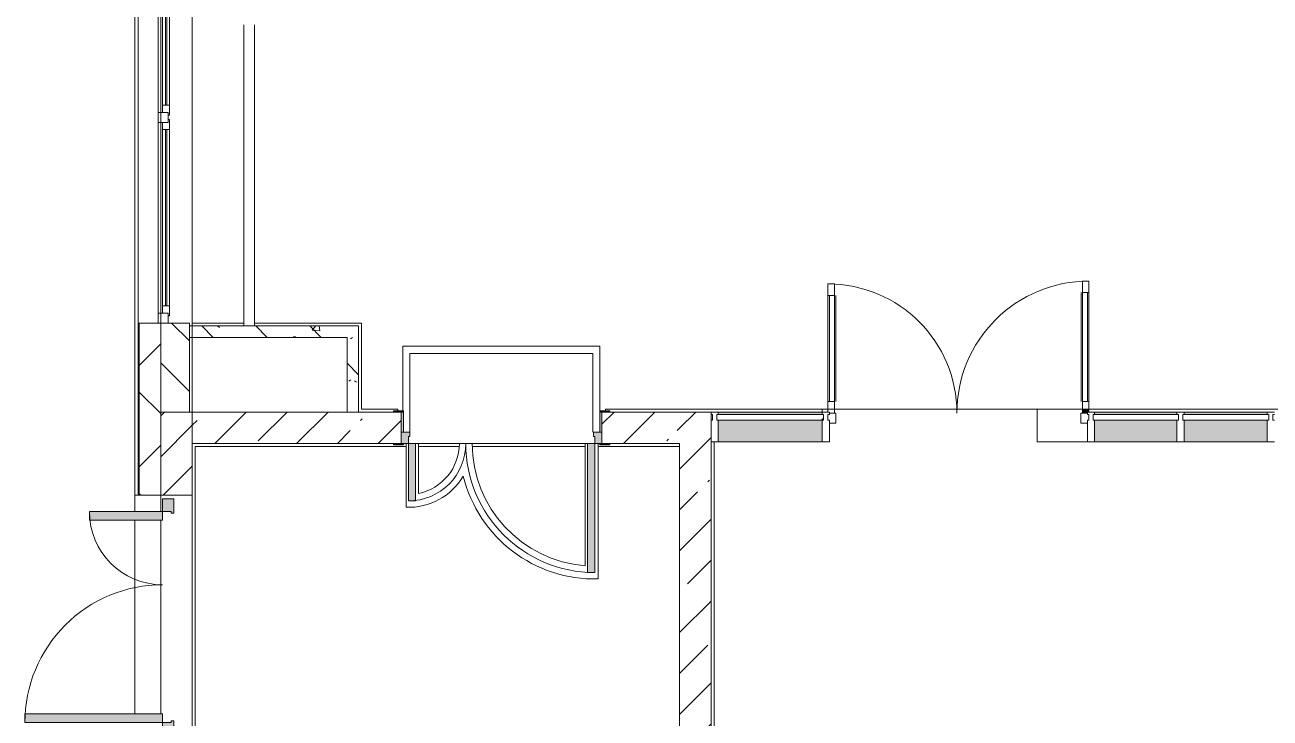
# Model space of a CAD drawing. Header units: millimetres. Extents: x 81610 to 276841, y -8553 to 29000.
# Drawn here: x 148773 to 157461, y 5765 to 10600 of the extents above; entities that cross this region are included whole.
import ezdxf

# ---------------------------------------------------------------- set-up
doc = ezdxf.new("R2010")
doc.units = ezdxf.units.MM
for name, color, linetype, lineweight, true_color in [('A-DETL-GENF-3', 7, 'Continuous', 5, 0xaaaaaa), ('A-DETL-GENF-4', 7, 'Continuous', 5, 0xe2e2e2), ('A-DOOR-3', 7, 'Continuous', 5, 0xe2e2e2), ('A-DOOR-4', 7, 'Continuous', 5, 0xaaaaaa), ('A-DOOR-FRAM-2', 7, 'Continuous', 5, 0xe2e2e2), ('A-DOOR-FRAM-3', 7, 'Continuous', 5, 0xaaaaaa), ('A-FLOR-2', 7, 'Continuous', 5, 0xaaaaaa), ('A-GLAZ-CWMG-3', 7, 'Continuous', 5, 0x383e42), ('I-WALL-6', 7, 'Continuous', 5, 0x787878)]:
    doc.layers.add(name, color=color, linetype=linetype, lineweight=lineweight, true_color=true_color)
for name, color, linetype, lineweight in [('A-GLAZ-3', 7, 'Continuous', 5), ('A-GLAZ-CURT-2', 7, 'Continuous', 5), ('A-GLAZ-CWMG-2', 7, 'Continuous', 5), ('A-WALL', 7, 'Continuous', 9), ('A-WALL-5', 7, 'Continuous', 5), ('I-WALL-4', 7, 'Continuous', 5), ('Оси', 7, 'Continuous', 9)]:
    doc.layers.add(name, color=color, linetype=linetype, lineweight=lineweight)
pattern_1 = [(45, (149830.96, 0), (-285.123, 285.123), []), (45, (150116.1, 0), (-285.123, 285.123), [504.031, -100.806, 16.764, -84.042])]
pattern_2 = [(135, (149830.96, 0), (-377.17, -377.17), [533.4, -88.9, 17.78, -88.9]), (135, (149830.96, 376.94), (-377.17, -377.17), []), (50, (149830.96, 0), (637.645, -55.787), [66.675, -733.425]), (355, (149830.96, 0), (-123.35, 668.7), [53.34, -586.74]), (100.451, (149884.1, -4.65), (514.3, 612.91), [56.665, -623.315]), (46.184, (149830.96, 177.8), (948.78, -147.15), [100.01, -1100.14]), (96.636, (149910, 165.5), (830.91, 866), [85, -934.97]), (351.184, (149831, 177.8), (830.92, 865.99), [80.01, -880.11]), (21, (149919.86, 133.35), (530.65, -357.928), [66.675, -733.425]), (326, (149919.86, 133.35), (216.31, 644.66), [53.34, -586.74]), (71.451, (149964.1, 103.5), (746.96, 286.724), [56.665, -623.315]), (37.5, (149830.96, 0), (10.8105, 295.9426), [16.764, -562.864, 16.764, -578.866, -588.962]), (37.5, (149830.96, 0), (10.8105, 295.9426), [-1175.258, 16.764, -572.198]), (7.5, (149830.96, 0), (233.869, 350.632), [16.764, -322.834, 16.764, -549.529, -224.472]), (7.5, (149830.96, 0), (233.869, 350.632), [-905.89, 16.764, -207.708]), (327.5, (149632.7, 0), (474.568, -20.051), [16.764, -205.486, 16.764, -676.656, -920.115]), (327.5, (149632.7, 0), (474.568, -20.051), [-915.67, 16.764, -903.35]), (317.5, (149543.8, 0), (518.452, 88.993), [16.764, -272.16, 16.764, -443.738, -653.415]), (317.5, (149543.8, 0), (518.452, 88.993), [-749.427, 16.764, -636.65])]

# ---------------------------------------------------------------- blocks, each defined once
blk = doc.blocks.new('120_Окно_СКБ_2Ст - 120_Окно_СКБ_2Ст 2300х2500 _мал створка справа_-22272277-1_11_3_птичка')
at = {"layer": 'A-GLAZ-3'}
for p, q in [((-1150, -127), (-1150, -57)), ((-1150, -57), (-1080, -57)), ((1150, -57), (-1150, -57)), ((-1080, -57), (-1080, -127)), ((250, -127), (250, -57)), ((250, -57), (320, -57)), ((320, -57), (320, -127)), ((1080, -127), (1080, -57)), ((1080, -57), (1150, -57)), ((1150, -57), (1150, -127)), ((-1080, -127), (-1150, -127)), ((-1150, -127), (-1100, -127)), ((-1080, -127), (-1100, -127)), ((-1100, -127), (-1100, -137)), ((-1100, -137), (270, -137)), ((270, -137), (-1100, -137)), ((250, -87), (-1080, -87)), ((-1080, -87), (-1080, -127)), ((-1030, -137), (-1030, -87)), ((-1030, -107), (200, -107)), ((200, -117), (-1030, -117)), ((200, -137), (200, -87)), ((250, -127), (250, -87)), ((320, -127), (250, -127)), ((270, -127), (250, -127)), ((270, -127), (300, -127)), ((270, -137), (270, -127)), ((320, -127), (300, -127)), ((300, -127), (300, -137)), ((300, -137), (1100, -137)), ((1100, -137), (300, -137)), ((1080, -87), (320, -87)), ((320, -87), (320, -127)), ((370, -137), (370, -87)), ((370, -107), (1030, -107)), ((1030, -117), (370, -117)), ((1030, -137), (1030, -87)), ((1080, -127), (1080, -87)), ((1150, -127), (1080, -127)), ((1100, -127), (1080, -127)), ((1100, -127), (1150, -127)), ((1100, -137), (1100, -127))]:
    blk.add_line(p, q, dxfattribs=at)
blk = doc.blocks.new('110_Дверь_СКБ_2Ст - Д-1 Лестничная клетка EIS60-24280000-1_11_3_птичка')
at = {"layer": 'A-DOOR-3'}
for points in [[(-587.5, 1010), (-637.5, 1010), (-637.5, 110), (-587.5, 110), (-587.5, 979.5)], [(662.5, 510), (612.5, 510), (612.5, 110), (662.5, 110), (662.5, 245.4)], [(697.5, 30), (702.2, -110), (712.5, -110), (712.5, 30), (702, 30)]]:
    blk.add_hatch(color=256, dxfattribs=at).paths.add_polyline_path(points)
h = blk.add_hatch(color=256, dxfattribs=at)
h.paths.add_polyline_path([(-660.8, 110), (-687.5, 105.9), (-683.4, 30), (-627.5, 31.7), (-627.5, 60), (-637.5, 60), (-637.5, 110)])
h.paths.add_polyline_path([(712.5, 110), (662.5, 109.3), (657.3, 60), (652.5, 60), (652.5, 30), (712.5, 31.7), (712.5, 109.3)])
at = {"layer": 'A-DOOR-FRAM-2'}
for points in [[(-672.5, 118), (-742.5, 118), (-742.5, 110), (-672.5, 110), (-672.5, 116.1)], [(767.5, 118), (697.5, 118), (697.5, 110), (767.5, 110)], [(-672.5, 30), (-687.5, 30), (-687.5, -110), (-672.5, -110), (-672.5, 24.8)], [(-742.5, -110), (-742.5, -118), (-672.5, -118), (-673.1, -110), (-712.5, -110)], [(702.2, -110), (697.5, -110), (702.2, -118), (767.5, -118), (767.5, -110), (712.5, -110)]]:
    blk.add_hatch(color=256, dxfattribs=at).paths.add_polyline_path(points)
at = {"layer": 'A-DOOR-4'}
for p, q in [((-637.5, 1010), (-637.5, 110)), ((-587.5, 1010), (-637.5, 1010)), ((-587.5, 110), (-587.5, 1010)), ((662.5, 510), (612.5, 510)), ((612.5, 510), (612.5, 110)), ((662.5, 110), (662.5, 510)), ((-637.5, 110), (-587.5, 110)), ((612.5, 110), (662.5, 110))]:
    blk.add_line(p, q, dxfattribs=at)
for centre, radius, start, end in [((-637.5, 110), 900, 0, 90), ((662.5, 110), 400, 90, 180)]:
    blk.add_arc(centre, radius, start, end, dxfattribs=at)
at = {"layer": 'A-DOOR-FRAM-3'}
for p, q in [((-672.5, 118), (-742.5, 118)), ((-742.5, 118), (-742.5, 110)), ((-742.5, 110), (-672.5, 110)), ((-637.5, 110), (-687.5, 110)), ((-687.5, 110), (-687.5, 30)), ((-672.5, 110), (-672.5, 118)), ((-637.5, 60), (-637.5, 110)), ((662.5, 110), (662.5, 60)), ((712.5, 110), (662.5, 110)), ((767.5, 118), (697.5, 118)), ((697.5, 118), (697.5, 110)), ((697.5, 110), (767.5, 110)), ((712.5, 30), (712.5, 110)), ((767.5, 110), (767.5, 118)), ((-687.5, 30), (-627.5, 30)), ((-672.5, 30), (-687.5, 30)), ((-687.5, 30), (-687.5, -110)), ((-672.5, -110), (-672.5, 30)), ((-627.5, 60), (-637.5, 60)), ((-627.5, 30), (-627.5, 60)), ((662.5, 60), (652.5, 60)), ((652.5, 60), (652.5, 30)), ((652.5, 30), (712.5, 30)), ((712.5, 30), (697.5, 30)), ((697.5, 30), (697.5, -110)), ((712.5, -110), (712.5, 30)), ((-672.5, -110), (-742.5, -110)), ((-742.5, -110), (-742.5, -118)), ((-742.5, -118), (-672.5, -118)), ((-687.5, -110), (-672.5, -110)), ((-672.5, -118), (-672.5, -110)), ((697.5, -110), (712.5, -110)), ((767.5, -110), (697.5, -110)), ((697.5, -110), (697.5, -118)), ((697.5, -118), (767.5, -118)), ((767.5, -118), (767.5, -110))]:
    blk.add_line(p, q, dxfattribs=at)
blk = doc.blocks.new('110_Дверь_СКБ_2Ст_Наружная - ДН-1_л__ Двухстворчатая 1350 х3200 _ЛК_ в свету с верхним остеклением 2-22796854-1_11_3_птичка')
at = {"layer": 'A-DOOR-3'}
for points in [[(-715.5, 101), (-715.5, -91), (-655.5, -91), (-655.5, 869), (-715.5, 869)], [(694.5, -79), (694.5, -91), (754.5, -91), (754.5, 419), (694.5, 419), (694.5, -12.6)]]:
    blk.add_hatch(color=256, dxfattribs=at).paths.add_polyline_path(points)
h = blk.add_hatch(color=256, dxfattribs=at)
h.paths.add_polyline_path([(-805.5, -171), (-705.5, -171), (-705.5, -151), (-715.5, -151), (-715.5, -91), (-805.5, -91)])
h.paths.add_polyline_path([(744.5, -171), (844.5, -171), (844.5, -91), (754.5, -91), (754.5, -151), (744.5, -151)])
at = {"layer": 'A-DOOR-4'}
for p, q in [((-715.5, 869), (-715.5, -91)), ((-655.5, 869), (-715.5, 869)), ((-655.5, -91), (-655.5, 869)), ((754.5, 419), (694.5, 419)), ((694.5, 419), (694.5, -91)), ((754.5, -91), (754.5, 419)), ((-715.5, -91), (-655.5, -91)), ((694.5, -91), (754.5, -91))]:
    blk.add_line(p, q, dxfattribs=at)
for centre, radius, start, end in [((-715.5, -91), 960, 0, 90), ((754.5, -91), 510, 90, 180)]:
    blk.add_arc(centre, radius, start, end, dxfattribs=at)
at = {"layer": 'A-DOOR-FRAM-3'}
for p, q in [((-715.5, -91), (-805.5, -91)), ((-805.5, -91), (-805.5, -171)), ((-805.5, -171), (-705.5, -171)), ((-715.5, -151), (-715.5, -91)), ((-705.5, -151), (-715.5, -151)), ((-705.5, -171), (-705.5, -151)), ((754.5, -151), (744.5, -151)), ((744.5, -151), (744.5, -171)), ((744.5, -171), (844.5, -171)), ((754.5, -91), (754.5, -151)), ((844.5, -91), (754.5, -91)), ((844.5, -171), (844.5, -91))]:
    blk.add_line(p, q, dxfattribs=at)
blk = doc.blocks.new('Системная панель - Стекло - 40мм-31924845-1_11_3_птичка')
at = {"layer": 'A-GLAZ-CURT-2'}
for p, q in [((300, 40), (-300, 40)), ((-300, 40), (-300, 0)), ((-300, 0), (300, 0)), ((300, 0), (300, 40))]:
    blk.add_line(p, q, dxfattribs=at)
blk = doc.blocks.new('Прямоугольный импост - Импост структурный с накладкой - 190мм-31923628-1_11_3_птичка')
at = {"layer": 'A-GLAZ-CWMG-3'}
for points in [[(7030, 7883), (7610, 7883), (7610, 7900), (7030, 7900)], [(7610, 7693), (7610, 7843), (7030, 7843), (7030, 7693), (7312, 7693)]]:
    blk.add_hatch(color=256, dxfattribs=at).paths.add_polyline_path(points)
at = {"layer": 'A-GLAZ-CWMG-2'}
for p, q in [((7030, 7900), (7610, 7900)), ((7030, 7693), (7610, 7693))]:
    blk.add_line(p, q, dxfattribs=at)
blk = doc.blocks.new('Прямоугольный импост - Импост структурный с накладкой - 190мм-31924846-1_11_3_птичка')
at = {"layer": 'A-GLAZ-CWMG-2'}
for p, q in [((-50, 0), (-50, 17)), ((-50, 17), (0, 17)), ((-40, 0), (-50, 0)), ((-40, -40), (-40, 0)), ((0, 0), (-10, 0)), ((-10, 0), (-10, -40)), ((0, 17), (0, 0)), ((-50, -190), (-50, -40)), ((-50, -40), (-40, -40)), ((-10, -40), (0, -40)), ((0, -40), (0, -190)), ((0, -190), (-50, -190))]:
    blk.add_line(p, q, dxfattribs=at)
blk = doc.blocks.new('Прямоугольный импост - Импост структурный с накладкой - 190мм-31924841-1_11_3_птичка')
at = {"layer": 'A-GLAZ-CWMG-2'}
for p, q in [((-25, 0), (-25, 17)), ((-25, 17), (25, 17)), ((-15, 0), (-25, 0)), ((-15, -40), (-15, 0)), ((25, 0), (15, 0)), ((15, 0), (15, -40)), ((25, 17), (25, 0)), ((-25, -190), (-25, -40)), ((-25, -40), (-15, -40)), ((15, -40), (25, -40)), ((25, -40), (25, -190)), ((25, -190), (-25, -190))]:
    blk.add_line(p, q, dxfattribs=at)
blk = doc.blocks.new('Прямоугольный импост - Импост структурный с накладкой - 190мм-32633541-1_11_3_птичка')
at = {"layer": 'A-GLAZ-CWMG-2'}
for p, q in [((0, 17), (-50, 17)), ((-50, 17), (-50, 0)), ((-50, 0), (-40, 0)), ((-40, 0), (-40, -40)), ((-10, -40), (-10, 0)), ((-10, 0), (0, 0)), ((-40, -40), (-50, -40)), ((-50, -40), (-50, -190)), ((0, -40), (-10, -40)), ((-50, -190), (0, -190))]:
    blk.add_line(p, q, dxfattribs=at)
blk = doc.blocks.new('Системная панель - Стекло - 40мм-31924851-1_11_3_птичка')
at = {"layer": 'A-GLAZ-CURT-2'}
for p, q in [((297.5, 40), (-297.5, 40)), ((-297.5, 40), (-297.5, 0)), ((-297.5, 0), (297.5, 0)), ((297.5, 0), (297.5, 40))]:
    blk.add_line(p, q, dxfattribs=at)
blk = doc.blocks.new('Дверь_Витражная_остекление_ - ДВН_CОШ в витраже В-6-31924853-1_11_3_птичка')
at = {"layer": 'A-DETL-GENF-4'}
blk.add_hatch(color=256, dxfattribs=at).paths.add_polyline_path([(-900, -10), (-900, -17), (-910, -17), (-910, -37), (-865, -37), (-865, -10)])
at = {"layer": 'A-DETL-GENF-3'}
for p, q in [((-900, 60), (-855, 60)), ((-855, 60), (-855, -10)), ((900, 60), (855, 60)), ((855, 60), (855, -10)), ((-910, -930), (-910, -17)), ((-910, -17), (-910, -930)), ((-865, -10), (-900, -10)), ((-865, -10), (-900, -10)), ((-855, -10), (-900, -10)), ((-865, -930), (-865, -10)), ((-865, -930), (-865, -10)), ((855, -10), (900, -10)), ((865, -10), (900, -10)), ((865, -910), (865, -10)), ((865, -10), (865, -910)), ((900, -10), (865, -10)), ((910, -910), (910, -17)), ((910, -910), (910, -17)), ((-910, -90), (-865, -90)), ((-900, -850), (-900, -90)), ((-856, -850), (-856, -90)), ((856, -830), (856, -90)), ((910, -90), (865, -90)), ((900, -830), (900, -90)), ((-910, -850), (-865, -850)), ((910, -830), (865, -830)), ((-910, -930), (-865, -930)), ((-910, -930), (-865, -930)), ((910, -910), (865, -910)), ((865, -910), (910, -910))]:
    blk.add_line(p, q, dxfattribs=at)
at = {"layer": 'A-DOOR-4'}
for p, q in [((-910, -930), (-910, -17)), ((910, -910), (910, -17))]:
    blk.add_line(p, q, dxfattribs=at)
for centre, radius, start, end in [((-910, -10), 920, 270, 0), ((910, -10), 900, 180, 270)]:
    blk.add_arc(centre, radius, start, end, dxfattribs=at)
blk = doc.blocks.new('Системная панель - Стекло - 40мм-31924990-1_11_3_птичка')
at = {"layer": 'A-GLAZ-CURT-2'}
h = blk.add_hatch(dxfattribs=at)
h.set_pattern_fill('FP_180', color=256, style=0, pattern_type=2)
h.set_pattern_definition([(225, (4642.5, 7383), (1414.2, -1414.2), [1000, -3000]), (225, (5642.5, 7883), (1414.2, -1414.2), [3000, -1000]), (225, (3642.5, 8383), (1414.2, -1414.2), [1000, -3000])])
h.paths.add_polyline_path([(-362.5, 40), (-372.5, 40), (-372.5, 0), (372.5, 0), (372.5, 40), (331.6, 40)])
for p, q in [((372.5, 40), (-372.5, 40)), ((-372.5, 40), (-372.5, 0)), ((-372.5, 0), (372.5, 0)), ((372.5, 0), (372.5, 40))]:
    blk.add_line(p, q, dxfattribs=at)
blk = doc.blocks.new('Прямоугольный импост - Импост структурный с накладкой - 190мм-23800918-1_11_3_птичка')
at = {"layer": 'A-GLAZ-CWMG-3'}
for points in [[(3812.3, 7883), (4505, 7883), (4505, 7900), (3780, 7900), (3780, 7883)], [(3805.6, 7693), (4505, 7693), (4505, 7843), (3780, 7843), (3780, 7693)]]:
    blk.add_hatch(color=256, dxfattribs=at).paths.add_polyline_path(points)
at = {"layer": 'A-GLAZ-CWMG-2'}
for p, q in [((3780, 7900), (4505, 7900)), ((3780, 7693), (4505, 7693))]:
    blk.add_line(p, q, dxfattribs=at)
blk = doc.blocks.new('Прямоугольный импост - Импост структурный с накладкой - 190мм-31923825-1_11_3_птичка')
at = {"layer": 'A-GLAZ-CWMG-3'}
for points in [[(6980, 7883), (6980, 7900), (6405, 7900), (6405, 7883)], [(6980, 7693), (6980, 7843), (6405, 7843), (6405, 7693)]]:
    blk.add_hatch(color=256, dxfattribs=at).paths.add_polyline_path(points)
at = {"layer": 'A-GLAZ-CWMG-2'}
for p, q in [((6405, 7900), (6980, 7900)), ((6405, 7693), (6980, 7693))]:
    blk.add_line(p, q, dxfattribs=at)
blk = doc.blocks.new('Прямоугольный импост - Импост структурный с накладкой - 190мм-31924844-1_11_3_птичка')
at = {"layer": 'A-GLAZ-CWMG-2'}
for p, q in [((-25, 0), (-25, 17)), ((-25, 17), (25, 17)), ((-15, 0), (-25, 0)), ((-15, -40), (-15, 0)), ((25, 0), (15, 0)), ((15, 0), (15, -40)), ((25, 17), (25, 0)), ((-25, -190), (-25, -40)), ((-25, -40), (-15, -40)), ((15, -40), (25, -40)), ((25, -40), (25, -190)), ((25, -190), (-25, -190))]:
    blk.add_line(p, q, dxfattribs=at)
blk = doc.blocks.new('Зашивка приборов отопления14 - Зашивка приборов отопления-33280456-1_11_3_птичка')
at = {"layer": 'A-WALL-5'}
for p, q in [((37471.9, 23439), (35371.9, 23439)), ((35371.9, 23079), (37471.9, 23079)), ((37471.9, 23079), (35371.9, 23079)), ((35371.9, 23004), (37471.9, 23004))]:
    blk.add_line(p, q, dxfattribs=at)

msp = doc.modelspace()

# ---------------------------------------------------------------- hatches: boundary and pattern name
at = {"layer": 'A-WALL-5'}
h = msp.add_hatch(dxfattribs=at)
h.set_pattern_fill('FP_65', color=256, style=0, pattern_type=2)
h.set_pattern_definition([(45, (149830.96, 0), (-353.553, 353.553), []), (135, (149830.96, 0), (-353.553, -353.553), [])])
h.paths.add_polyline_path([(149721, -100), (149721, 3670), (149571, 3670), (149571, -100)])
h.paths.add_polyline_path([(149571, 5220), (149721, 5220), (149721, 5620), (149571, 5620), (149571, 5520)])
h.paths.add_polyline_path([(149571, 7320), (149721, 7320), (149721, 8520), (149571, 8520), (149571, 7544.6)])
h.paths.add_polyline_path([(149631.6, 10820), (149721, 10820), (149721, 12220), (149571, 12220), (149571, 10820)])
h.paths.add_polyline_path([(149721, 13120), (149720.4, 15350), (149571, 15350), (149571, 13120), (149676.7, 13120)])
h = msp.add_hatch(dxfattribs=at)
h.set_pattern_fill('FP_76', color=256, style=0, pattern_type=2)
h.set_pattern_definition([(135, (149830.96, 0), (-176.7767, -176.7767), [])])
h.paths.add_polyline_path([(149921, 7900), (149921, 8520), (149721, 8520), (149721, 7900)])
h.paths.add_polyline_path([(149921, 10820), (149921, 10900), (149721, 10900), (149721, 10820)])
h.paths.add_polyline_path([(149721, 11400), (149921, 11400), (149921, 12220), (149721, 12220), (149721, 12143.8)])
h.paths.add_polyline_path([(149830.3, 13120), (149921, 13120), (149921, 14700), (149721, 14700), (149721, 13120), (149817.5, 13120)])
at = {"layer": 'I-WALL-4'}
h = msp.add_hatch(dxfattribs=at)
h.set_pattern_fill('FP_45', color=256, style=0, pattern_type=2)
h.set_pattern_definition(pattern_1)
h.paths.add_polyline_path([(149721, -100), (149941, -100), (149941, 3670), (149721, 3670), (149721, 1795.6)])
h.paths.add_polyline_path([(149721, 5220), (149941, 5220), (149941, 5620), (149721, 5620), (149721, 5400)])
h.paths.add_polyline_path([(149721, 7320), (149941, 7320), (149941, 7900), (149721, 7900), (149721, 7544.6)])
h = msp.add_hatch(dxfattribs=at)
h.set_pattern_fill('FP_45', color=256, style=0, pattern_type=2)
h.set_pattern_definition(pattern_1)
h.paths.add_polyline_path([(150636.6, 7680), (151399.2, 7680), (151399.2, 7900), (149941, 7900), (149941, 7680), (150376, 7680)])
h.paths.add_polyline_path([(152824.2, 7680), (153341, 7680), (153341, 7900), (152799.2, 7900), (152799.2, 7680)])
h = msp.add_hatch(dxfattribs=at)
h.set_pattern_fill('FP_45', color=256, style=0, pattern_type=2)
h.set_pattern_definition(pattern_1)
h.paths.add_polyline_path([(153561, 120), (153561, 7900), (153341, 7900), (153341, 120), (153494.7, 120)])
at = {"layer": 'I-WALL-6'}
h = msp.add_hatch(dxfattribs=at)
h.set_pattern_fill('FP_74', color=256, style=0, pattern_type=2)
h.set_pattern_definition(pattern_2)
h.paths.add_polyline_path([(149921, 8420), (151021, 8420), (151021, 8500), (149921, 8500), (149921, 8445.5)])
h = msp.add_hatch(dxfattribs=at)
h.set_pattern_fill('FP_74', color=256, style=0, pattern_type=2)
h.set_pattern_definition(pattern_2)
h.paths.add_polyline_path([(151101, 7900), (151101, 8500), (151021, 8500), (151021, 7900)])

# ---------------------------------------------------------------- linework, layer by layer
at = {"layer": 'A-FLOR-2'}
for p, q in [((149941, 10600), (149941, 8520)), ((150301, 8520), (150301, 10600)), ((149941, 8520), (150301, 8520)), ((150376, 8520), (151121, 8520)), ((151121, 8520), (151121, 7920)), ((151409.5, 8358.3), (151409.5, 7908)), ((152784.8, 8358.3), (151409.5, 8358.3)), ((152784.8, 7908), (152784.8, 8358.3)), ((151459.5, 7758.3), (151459.5, 8308.3)), ((151459.5, 8308.3), (152734.8, 8308.3)), ((152734.8, 8308.3), (152734.8, 7758.3)), ((151121, 7920), (151374.2, 7920)), ((151374.2, 7920), (151374.2, 7908)), ((152824.2, 7908), (152824.2, 7920)), ((152824.2, 7920), (165571, 7920)), ((154336, 7920), (154336, 7900)), ((155836, 7693), (155836, 7920)), ((151432.2, 7660), (149961, 7660)), ((149961, 7660), (149961, 5520)), ((151432.2, 7680), (151432.2, 7235.3)), ((151519.2, 7680.7), (151449.2, 7680.7)), ((151519.2, 7332), (151519.2, 7680.7)), ((151519.2, 7680), (151804.2, 7680)), ((151802.5, 7660), (151519.2, 7660)), ((151894.2, 7680), (151804.2, 7680)), ((151894.2, 7680), (152682.5, 7680)), ((152682.5, 7660), (151895.3, 7660)), ((152749.2, 7680.7), (152682.5, 7680.7)), ((152682.5, 7680.7), (152682.5, 6827.6)), ((152772.5, 6735.3), (152772.5, 7680)), ((153341, 7660), (152772.5, 7660)), ((153581, 7693), (153581, 520)), ((156186, 7693), (155836, 7693))]:
    msp.add_line(p, q, dxfattribs=at)
for centre, radius, start, end in [((151449.2, 7680), 355, 281.38448, 360), ((152749.2, 7680), 855, 180, 265.5304), ((151449.2, 7680), 445, 267.81908, 329.31464), ((152749.2, 7680), 945, 193.90489, 271.41706)]:
    msp.add_arc(centre, radius, start, end, dxfattribs=at)
at = {"layer": 'A-WALL'}
for p, q in [((149568, 8520), (149568, 7320)), ((149571, 8520), (149571, 7320)), ((149721, 7320), (149721, 8520)), ((149921, 8500), (149921, 8420)), ((149921, 7900), (149721, 7900)), ((151021, 7900), (151101, 7900))]:
    msp.add_line(p, q, dxfattribs=at)
at = {"layer": 'A-WALL-5'}
for p, q in [((149541, 7205), (149541, 15380)), ((149563, 15358), (149563, 7320)), ((149721, 10820), (149721, 8520)), ((149921, 8520), (149563, 8520)), ((149921, 8500), (149921, 8520)), ((149921, 7900), (149921, 8420)), ((149541, 7320), (149721, 7320)), ((149721, 7320), (149721, 7205)), ((149541, 5795), (149541, 7145)), ((149721, 7145), (149721, 5795))]:
    msp.add_line(p, q, dxfattribs=at)
at = {"layer": 'I-WALL-4'}
for p, q in [((149941, 10900), (149941, 8500)), ((151101, 8500), (149921, 8500)), ((151101, 7900), (151101, 8500)), ((149921, 8420), (151021, 8420)), ((149941, 8420), (149941, 7900)), ((151021, 8420), (151021, 7900)), ((151021, 7900), (149921, 7900)), ((151344.2, 7900), (151101, 7900)), ((153561, 7900), (152854.2, 7900)), ((153561, -100), (153561, 7900)), ((149941, 7680), (151344.2, 7680)), ((149941, 7680), (149941, 5520)), ((152854.2, 7680), (153341, 7680)), ((153341, 7680), (153341, 535)), ((149721, 7320), (149941, 7320)), ((149721, 7205), (149721, 7320)), ((149721, 5795), (149721, 7145))]:
    msp.add_line(p, q, dxfattribs=at)
at = {"layer": 'Оси'}
msp.add_line((149941, 5439), (149941, 15380), dxfattribs=at)

# ---------------------------------------------------------------- block references
at = {"layer": 'A-DOOR-4'}
for name, p, rotation in [('Дверь_Витражная_остекление_ - ДВН_CОШ в витраже В-6-31924853-1_11_3_птичка', (155286, 7883), 180), ('110_Дверь_СКБ_2Ст - Д-1 Лестничная клетка EIS60-24280000-1_11_3_птичка', (152111.7, 7790), 180), ('110_Дверь_СКБ_2Ст_Наружная - ДН-1_л__ Двухстворчатая 1350 х3200 _ЛК_ в свету с верхним остеклением 2-22796854-1_11_3_птичка', (149642, 6450.5), 89.99999999999991)]:
    msp.add_blockref(name, p, dxfattribs=dict(at, rotation=rotation))
at = {"layer": 'A-GLAZ-3', "rotation": 89.99999999999991}
msp.add_blockref('120_Окно_СКБ_2Ст - 120_Окно_СКБ_2Ст 2300х2500 _мал створка справа_-22272277-1_11_3_птичка', (149646, 9670), dxfattribs=at)
at = {"layer": 'A-GLAZ-CURT-2', "rotation": 180}
for name, p in [('Системная панель - Стекло - 40мм-31924990-1_11_3_птичка', (153973.5, 7883)), ('Системная панель - Стекло - 40мм-31924851-1_11_3_птичка', (156523.5, 7883)), ('Системная панель - Стекло - 40мм-31924845-1_11_3_птичка', (157151, 7883))]:
    msp.add_blockref(name, p, dxfattribs=at)
at = {"layer": 'A-GLAZ-CWMG-2', "extrusion": (0, 0, -1)}
for name, p in [('Прямоугольный импост - Импост структурный с накладкой - 190мм-31924846-1_11_3_птичка', (-153561, 7883)), ('Прямоугольный импост - Импост структурный с накладкой - 190мм-31924841-1_11_3_птичка', (-154361, 7883)), ('Прямоугольный импост - Импост структурный с накладкой - 190мм-31924841-1_11_3_птичка', (-156211, 7883)), ('Прямоугольный импост - Импост структурный с накладкой - 190мм-31924844-1_11_3_птичка', (-156836, 7883))]:
    msp.add_blockref(name, p, dxfattribs=at)
at = {"layer": 'A-GLAZ-CWMG-2'}
for name, p in [('Прямоугольный импост - Импост структурный с накладкой - 190мм-23800918-1_11_3_птичка', (149831, 0)), ('Прямоугольный импост - Импост структурный с накладкой - 190мм-31923825-1_11_3_птичка', (149831, 0)), ('Прямоугольный импост - Импост структурный с накладкой - 190мм-31923628-1_11_3_птичка', (149831, 0)), ('Прямоугольный импост - Импост структурный с накладкой - 190мм-32633541-1_11_3_птичка', (157491, 7883))]:
    msp.add_blockref(name, p, dxfattribs=at)
at = {"layer": 'A-WALL-5', "rotation": 90.0000000000001}
msp.add_blockref('Зашивка приборов отопления14 - Зашивка приборов отопления-33280456-1_11_3_птичка', (173380, -26871.9), dxfattribs=at)

doc.saveas('drawing.dxf')
